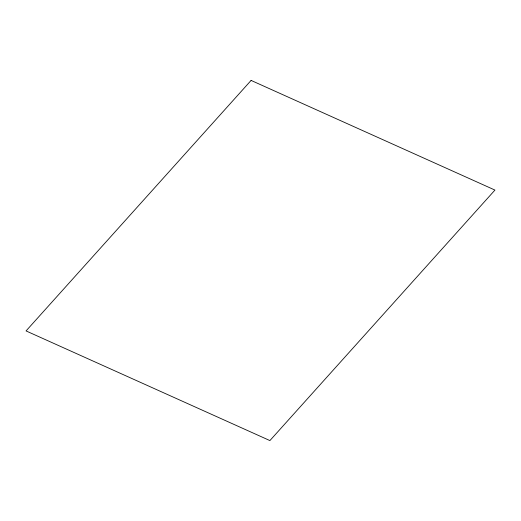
<?xml version="1.0" encoding="UTF-8"?>
<svg xmlns="http://www.w3.org/2000/svg" width="521" height="521" viewBox="0 0 521 521"><rect width="100%" height="100%" fill="white"/><g stroke="black" fill="none" stroke-linecap="round" stroke-linejoin="round"><path stroke-width="0.78" d="M251.096 80.423L26.05 330.926L269.904 440.577L494.95 190.074L251.096 80.423"/></g></svg>
